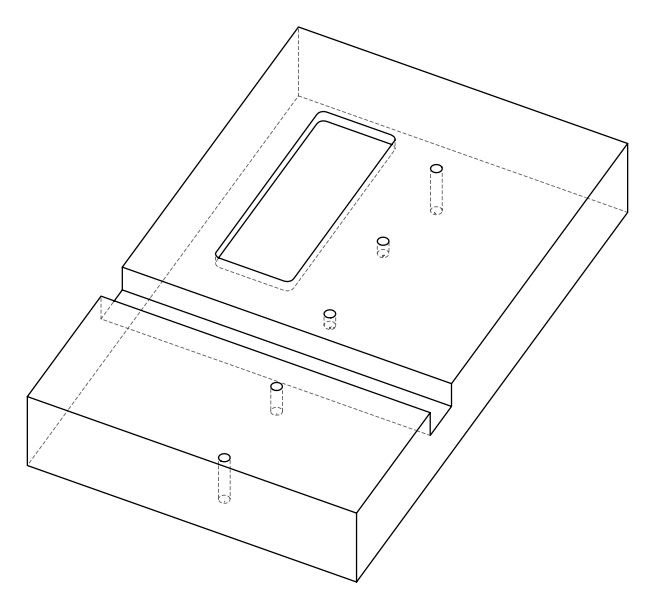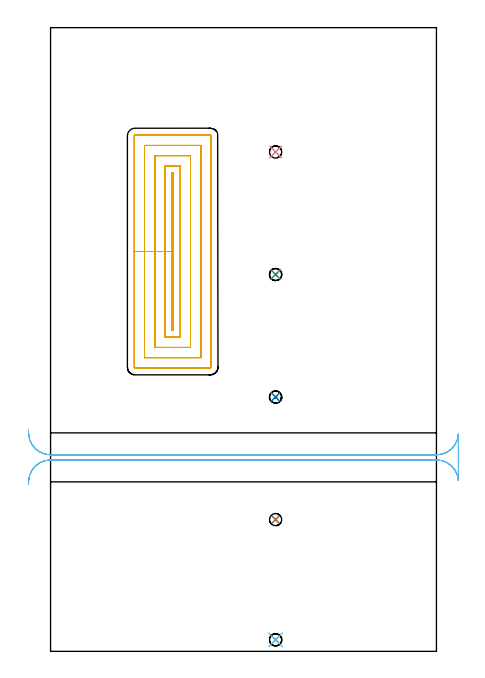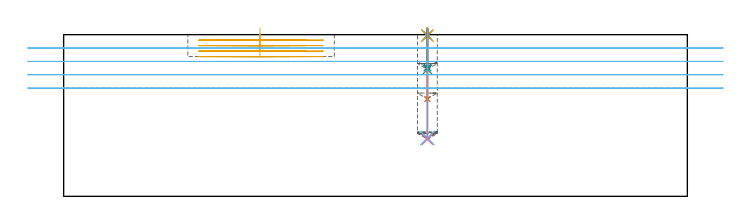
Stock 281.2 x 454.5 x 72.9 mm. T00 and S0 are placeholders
(PLAN: 12 operations, 3 tool changes, 20.4 min)
(1 SPOT_DRILL | STEP1POCKET | NXT0321_9005460120000 | 0.03 min | 1 mm3)
(2 SPOT_DRILL_1 | STEP1POCKET_1 | NXT0321_9005460120000 | 0.03 min | 1 mm3)
(3 SPOT_DRILL_2 | STEP1POCKET_2 | NXT0321_9005460120000 | 0.03 min | 2 mm3)
(4 SPOT_DRILL_3 | STEP1POCKET_3 | NXT0321_9005460120000 | 0.03 min | 0 mm3)
(5 SPOT_DRILL_4 | STEP1POCKET_4 | NXT0321_9005460120000 | 0.03 min | 0 mm3)
(6 DRILL_BLIND_HOLE_INTO_CENTER | STEP1POCKET | UGT0301_205 | 0.2 min | 2777 mm3)
(7 DRILL_BLIND_HOLE_INTO_CENTER_1 | STEP1POCKET_1 | UGT0301_205 | 0.13 min | 1670 mm3)
(8 DRILL_BLIND_HOLE_INTO_CENTER_2 | STEP1POCKET_2 | UGT0301_205 | 0.07 min | 808 mm3)
(9 DRILL_BLIND_HOLE_INTO_CENTER_3 | STEP1POCKET_3 | UGT0301_205 | 0.07 min | 858 mm3)
(10 DRILL_BLIND_HOLE_INTO_CENTER_4 | STEP1POCKET_4 | UGT0301_205 | 0.2 min | 2802 mm3)
(11 MILL_RECTANGULAR_POCKET | POCKET_RECTANGULAR_STRAIGHT | NXT0201_013 | Follow Part, ap 2.5, ae 75% | 13.99 min | 117188 mm3)
(12 MILL_RECTANGULAR_SLOT | SLOT_RECTANGULAR | UGT0201_004 | Follow Part, ap 8, ae 75% | 5.66 min | 241952 mm3)
(TOOL NXT0321_9005460120000 | NC Spot Drill, 142deg, 12mm, Carbide, Uncoated | D12 PA142 FL30 Z2)
(TOOL UGT0301_205 | Twist Drill 8.9 mm | D8.9 PA118 FL78 Z2)
(TOOL NXT0201_013 | ENDMILL 10mm | D10 FL30 Z4)
(TOOL UGT0201_004 | End Mill 32 mm | D32 FL53 Z6)
(OP 1 SPOT_DRILL)
G17 G21 G94 G90
T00 M6
G54
G17 G0 G90 X164. Y8.4 S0 M3
G43 Z82.9 H0
G94 G81 G98 Z72.517 F250. R75.9
G80
M5
M2
(OP 2 SPOT_DRILL_1)
G17 G21 G94 G90
T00 M6
G54
G17 G0 G90 X164. Y96. S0 M3
G43 Z82.9 H0
G94 G81 G98 Z72.517 F250. R75.9
G80
M5
M2
(OP 3 SPOT_DRILL_2)
G17 G21 G94 G90
T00 M6
G54
G17 G0 G90 X164. Y185.3 S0 M3
G43 Z82.9 H0
G94 G81 G98 Z72.517 F250. R75.9
G80
M5
M2
(OP 4 SPOT_DRILL_3)
G17 G21 G94 G90
T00 M6
G54
G17 G0 G90 X164. Y274.6 S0 M3
G43 Z82.9 H0
G94 G81 G98 Z72.517 F250. R75.9
G80
M5
M2
(OP 5 SPOT_DRILL_4)
G17 G21 G94 G90
T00 M6
G54
G17 G0 G90 X164. Y363.9 S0 M3
G43 Z82.9 H0
G94 G81 G98 Z72.517 F250. R75.9
G80
M5
M2
(OP 6 DRILL_BLIND_HOLE_INTO_CENTER)
G17 G21 G94 G90
T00 M6
G54
G17 G0 G90 X164. Y8.4 S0 M3
G43 Z82.9 H0
G94 G81 G98 Z26.3 F250. R74.9
G80
M5
M2
(OP 7 DRILL_BLIND_HOLE_INTO_CENTER_1)
G17 G21 G94 G90
T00 M6
G54
G17 G0 G90 X164. Y96. S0 M3
G43 Z82.9 H0
G94 G81 G98 Z43.9 F250. R74.9
G80
M5
M2
(OP 8 DRILL_BLIND_HOLE_INTO_CENTER_2)
G17 G21 G94 G90
T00 M6
G54
G17 G0 G90 X164. Y185.3 S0 M3
G43 Z82.9 H0
G94 G81 G98 Z58.1 F250. R74.9
G80
M5
M2
(OP 9 DRILL_BLIND_HOLE_INTO_CENTER_3)
G17 G21 G94 G90
T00 M6
G54
G17 G0 G90 X164. Y274.6 S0 M3
G43 Z82.9 H0
G94 G81 G98 Z57.2 F250. R74.9
G80
M5
M2
(OP 10 DRILL_BLIND_HOLE_INTO_CENTER_4)
G17 G21 G94 G90
T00 M6
G54
G17 G0 G90 X164. Y363.9 S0 M3
G43 Z82.9 H0
G94 G81 G98 Z25.7 F250. R74.9
G80
M5
M2
(OP 11 MILL_RECTANGULAR_POCKET)
G17 G21 G94 G90
T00 M6
G54
G17 G0 G90 X88.5 Y311.783 S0 M3
G43 Z82.9 H0
Z75.9
G94 G1 Y291.35 Z70.425 F250.
Y234. F500.
X89.5
Y348.7
X88.5
Y291.35
X83.5
Y229.
X94.5
Y353.7
X83.5
Y291.35
X76.
Y221.5
X102.
Y361.2
X76.
Y291.35
X68.5
Y214.
X109.5
Y368.7
X68.5
Y291.35
X61.
Y207.
G3 X61.5 Y206.5 R0.5
G1 X116.5
G3 X117. Y207. R0.5
G1 Y375.7
G3 X116.5 Y376.2 R0.5
G1 X61.5
G3 X61. Y375.7 R0.5
G1 Y291.35
Y290.35
G0 X88.5 Y311.783 Z73.425
G1 Y291.35 Z67.95 F250.
Y234. F500.
X89.5
Y348.7
X88.5
Y291.35
X83.5
Y229.
X94.5
Y353.7
X83.5
Y291.35
X76.
Y221.5
X102.
Y361.2
X76.
Y291.35
X68.5
Y214.
X109.5
Y368.7
X68.5
Y291.35
X61.
Y207.
G3 X61.5 Y206.5 R0.5
G1 X116.5
G3 X117. Y207. R0.5
G1 Y375.7
G3 X116.5 Y376.2 R0.5
G1 X61.5
G3 X61. Y375.7 R0.5
G1 Y291.35
Y290.35
G0 X88.5 Y311.783 Z70.95
G1 Y291.35 Z65.475 F250.
Y234. F500.
X89.5
Y348.7
X88.5
Y291.35
X83.5
Y229.
X94.5
Y353.7
X83.5
Y291.35
X76.
Y221.5
X102.
Y361.2
X76.
Y291.35
X68.5
Y214.
X109.5
Y368.7
X68.5
Y291.35
X61.
Y207.
G3 X61.5 Y206.5 R0.5
G1 X116.5
G3 X117. Y207. R0.5
G1 Y375.7
G3 X116.5 Y376.2 R0.5
G1 X61.5
G3 X61. Y375.7 R0.5
G1 Y291.35
Y290.35
G0 X88.5 Y311.783 Z68.475
G1 Y291.35 Z63. F250.
Y234. F500.
X89.5
Y348.7
X88.5
Y291.35
X83.5
Y229.
X94.5
Y353.7
X83.5
Y291.35
X76.
Y221.5
X102.
Y361.2
X76.
Y291.35
X68.5
Y214.
X109.5
Y368.7
X68.5
Y291.35
X61.
Y207.
G3 X61.5 Y206.5 R0.5
G1 X116.5
G3 X117. Y207. R0.5
G1 Y375.7
G3 X116.5 Y376.2 R0.5
G1 X61.5
G3 X61. Y375.7 R0.5
G1 Y291.35
Y290.35
G0 Z82.9
M5
M2
(OP 12 MILL_RECTANGULAR_SLOT)
G17 G21 G94 G90
T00 M6
G54
G17 G0 G90 X-16.154 Y121.485 S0 M3
G43 Z82.9 H0
Z66.875
G94 G1 X-15.97 Y124.479 F250.
G2 X0. Y139.5 R16. F500.
G1 X281.2
G2 X297.17 Y124.48 R16.
G1 X297.2
Y158.22
X297.17
G2 X281.2 Y143.2 R16.
G1 X0.
G2 X-15.97 Y158.221 R16.
G1 X-16.154 Y161.215 F250.
G0 Y121.485 Z60.85
G1 X-15.97 Y124.479
G2 X0. Y139.5 R16. F500.
G1 X281.2
G2 X297.17 Y124.48 R16.
G1 X297.2
Y158.22
X297.17
G2 X281.2 Y143.2 R16.
G1 X0.
G2 X-15.97 Y158.221 R16.
G1 X-16.154 Y161.215 F250.
G0 Y121.485 Z54.825
G1 X-15.97 Y124.479
G2 X0. Y139.5 R16. F500.
G1 X281.2
G2 X297.17 Y124.48 R16.
G1 X297.2
Y158.22
X297.17
G2 X281.2 Y143.2 R16.
G1 X0.
G2 X-15.97 Y158.221 R16.
G1 X-16.154 Y161.215 F250.
G0 Y121.485 Z48.8
G1 X-15.97 Y124.479
G2 X0. Y139.5 R16. F500.
G1 X281.2
G2 X297.17 Y124.48 R16.
G1 X297.2
Y158.22
X297.17
G2 X281.2 Y143.2 R16.
G1 X0.
G2 X-15.97 Y158.221 R16.
G1 X-16.154 Y161.215 F250.
G0 Z82.9
M5
M2
